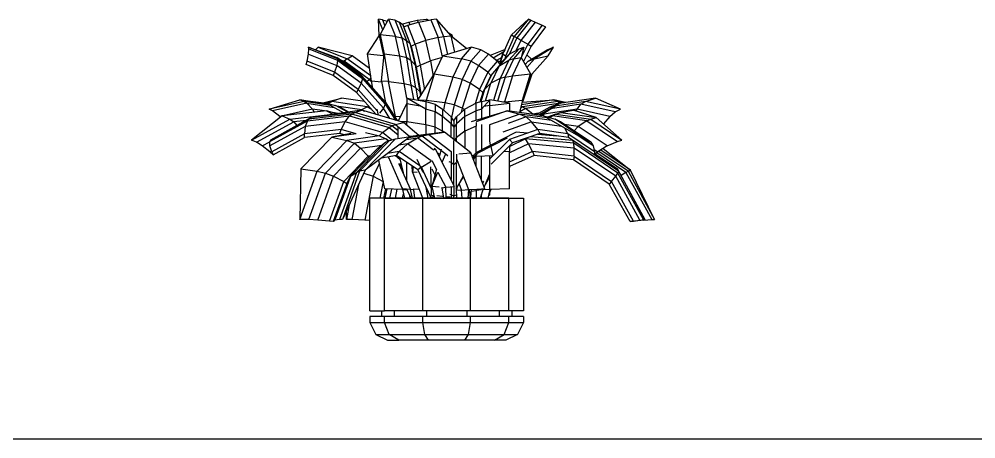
# Model space of a CAD drawing. Header units: millimetres. Extents: x 12377 to 30673, y 89761 to 101952.
# Drawn here: x 24415 to 25767, y 96080 to 96673 of the extents above; entities that cross this region are included whole.
import ezdxf

# ---------------------------------------------------------------- set-up
doc = ezdxf.new("R2010")
doc.units = ezdxf.units.MM
doc.layers.add('www.cad-blocks.net', color=7, linetype='Continuous')

# ---------------------------------------------------------------- blocks, each defined once
blk = doc.blocks.new('A$C7483090E')
for p, q in [((185.5, 438.5), (179.4, 453.6)), ((180.4, 430.1), (179.4, 453.6)), ((184.9, 452.6), (179.4, 453.6)), ((181.9, 431.3), (193.4, 453.6)), ((184.9, 452.6), (188.4, 444)), ((184.9, 452.6), (191.7, 450.5)), ((202.9, 452.1), (193.4, 453.6)), ((193.4, 453.6), (203.4, 429)), ((213, 427.1), (202.9, 452.1)), ((202.9, 452.1), (208.9, 449.5)), ((208.9, 449.5), (219.1, 423.6)), ((214.4, 445.1), (208.9, 449.5)), ((212.5, 446.6), (222.2, 449.5)), ((221, 445.1), (236.1, 449.5)), ((222.2, 449.5), (234.3, 452.1)), ((222.2, 449.5), (223.6, 445.8)), ((234.3, 452.1), (247.5, 453.6)), ((234.3, 452.1), (235.4, 449.3)), ((236.1, 449.5), (253.6, 452.6)), ((236.1, 449.5), (246.3, 423.6)), ((247.5, 453.6), (248.2, 451.7)), ((250, 452), (247.5, 453.6)), ((261.4, 453.6), (253.6, 452.6)), ((253.6, 452.6), (263.6, 427.7)), ((282.3, 430.1), (261.4, 453.6)), ((261.4, 453.6), (271.4, 429)), ((367.2, 431.3), (391.3, 453.6)), ((391.3, 453.6), (371.3, 429)), ((394.9, 452.1), (374.8, 427.1)), ((401, 449.5), (380.8, 423.6)), ((393.7, 452.6), (391.3, 453.6)), ((391.3, 453.6), (394.9, 452.1)), ((393.6, 452.5), (393.7, 452.6)), ((393.7, 452.6), (394, 452.4)), ((394.9, 452.1), (401, 449.5)), ((401, 449.5), (410.6, 445.1)), ((214.4, 445.1), (215.5, 442.7)), ((222, 425), (214.4, 445.1)), ((215.5, 442.7), (221, 445.1)), ((225.6, 415.5), (215.5, 442.7)), ((231.1, 418.2), (221, 445.1)), ((278.7, 434), (283.1, 431.3)), ((410.6, 445.1), (390.3, 418.2)), ((415.3, 442.7), (395, 415.5)), ((410.6, 445.1), (415.3, 442.7)), ((163.7, 404.5), (180.4, 430.1)), ((180.4, 430.1), (182.1, 429.8)), ((180.4, 430.1), (186.5, 402.4)), ((203.4, 429), (181.9, 431.3)), ((181.9, 431.3), (187.7, 404)), ((203.4, 429), (213, 427.1)), ((209.5, 401.1), (203.4, 429)), ((213, 427.1), (219.1, 423.6)), ((219.3, 398.8), (213, 427.1)), ((219.1, 423.6), (224.5, 418.3)), ((225.7, 394.8), (219.1, 423.6)), ((246.3, 423.6), (231.1, 418.2)), ((263.6, 427.7), (246.3, 423.6)), ((253, 394.8), (246.3, 423.6)), ((263.6, 427.7), (271.4, 429)), ((269.7, 400.2), (263.6, 427.7)), ((271.4, 429), (282.3, 430.1)), ((271.4, 429), (277, 403.7)), ((283.1, 431.3), (281.2, 431.1)), ((282.3, 430.1), (304.5, 411.9)), ((287.3, 406.8), (282.3, 430.1)), ((283.1, 431.3), (283.6, 428.9)), ((355.4, 404), (367.2, 431.3)), ((371.3, 429), (358.9, 401.1)), ((374.8, 427.1), (364.6, 404.4)), ((367.2, 431.3), (371.3, 429)), ((374.8, 427.1), (371.3, 429)), ((380.8, 423.6), (374.2, 409.6)), ((380.8, 423.6), (374.8, 427.1)), ((390.3, 418.2), (380.8, 423.6)), ((80.5, 404.2), (80.9, 411.6)), ((121.6, 397.7), (80.6, 413.9)), ((80.6, 413.9), (120.7, 399.5)), ((80.9, 411.6), (80.6, 413.9)), ((80.9, 411.6), (121.7, 395.4)), ((94.2, 413.9), (90.4, 410.4)), ((94.2, 413.9), (135.3, 397.7)), ((142.3, 401.8), (94.2, 413.9)), ((231.7, 388.5), (224.7, 417.8)), ((225.6, 415.5), (231.1, 418.2)), ((225.6, 415.5), (232.8, 385.6)), ((231.1, 418.2), (238.2, 388.5)), ((311.1, 413.9), (270.5, 401.8)), ((296.8, 397.7), (311.1, 413.9)), ((324, 410.4), (309.9, 394.2)), ((324, 410.4), (311.1, 413.9)), ((334.7, 404.2), (324, 410.4)), ((358.3, 410.6), (337.2, 402.2)), ((341.6, 398.7), (356.8, 408)), ((358.1, 410.1), (354.8, 404.5)), ((378.1, 411.6), (363.8, 395.4)), ((364.2, 404.2), (378.1, 411.6)), ((370.7, 397.7), (384.9, 413.9)), ((378.1, 411.6), (384.9, 413.9)), ((384.9, 413.9), (381.1, 399.5)), ((390.3, 418.2), (381.2, 399.2)), ((395, 415.5), (384.4, 393.7)), ((390.3, 418.2), (395, 415.5)), ((391.2, 394.2), (417.8, 410.4)), ((426.8, 413.9), (400, 397.7)), ((417.8, 410.4), (426.8, 413.9)), ((419.4, 401.8), (426.8, 413.9)), ((77.3, 389.3), (78.5, 394.2)), ((78.5, 394.2), (80.5, 404.2)), ((117.3, 378.6), (78.5, 394.2)), ((80.5, 404.2), (120.5, 388.2)), ((121.7, 395.4), (120.5, 388.2)), ((121.6, 397.7), (120.7, 399.5)), ((154.4, 374.8), (120.7, 399.5)), ((120.7, 399.5), (153.1, 376.2)), ((121.6, 397.7), (121.7, 395.4)), ((157, 371.8), (121.6, 397.7)), ((121.7, 395.4), (156.9, 369.7)), ((124.4, 396.7), (131.1, 394.2)), ((131.1, 394.2), (129.9, 392.9)), ((135.3, 397.7), (131.1, 394.2)), ((166.2, 368.5), (131.1, 394.2)), ((135.3, 397.7), (142.3, 401.8)), ((168.4, 373.4), (135.3, 397.7)), ((166.8, 383.7), (142.3, 401.8)), ((169.6, 365.8), (163.7, 404.5)), ((163.7, 404.5), (186.5, 402.4)), ((183.6, 365.8), (187.7, 404)), ((186.5, 402.4), (187.1, 398.3)), ((186.5, 402.4), (187.5, 402.2)), ((209.5, 401.1), (187.7, 404)), ((187.7, 404), (193.7, 365.4)), ((219.3, 398.8), (209.5, 401.1)), ((215.7, 362.7), (209.5, 401.1)), ((225.7, 394.8), (219.3, 398.8)), ((225.6, 360.4), (219.3, 398.8)), ((225.7, 394.8), (231.7, 388.5)), ((232.2, 356.7), (225.7, 394.8)), ((238.2, 388.5), (253, 394.8)), ((269.3, 399.4), (253, 394.8)), ((253, 394.8), (256.6, 373.2)), ((258.1, 375.6), (270.5, 401.8)), ((270.5, 401.8), (296.8, 397.7)), ((296.8, 397.7), (284.6, 371.8)), ((309.9, 394.2), (296.8, 397.7)), ((309.9, 394.2), (297.6, 368.5)), ((320.8, 388.2), (309.9, 394.2)), ((334.7, 404.2), (320.8, 388.2)), ((347.3, 394.2), (333.8, 378.6)), ((347.3, 394.2), (334.7, 404.2)), ((346.6, 395.4), (345.2, 395.9)), ((346.6, 395.4), (346.2, 395)), ((346.6, 395.4), (353.2, 399.4)), ((346.6, 395.4), (351.3, 393.1)), ((347.3, 394.2), (351.5, 389.3)), ((354.8, 404.5), (350.5, 390.5)), ((350.7, 388.3), (363.8, 395.4)), ((355.4, 404), (350.8, 390.1)), ((350.9, 390.1), (354.5, 394.2)), ((351.2, 390.4), (355.4, 404)), ((354.5, 394.2), (351.5, 389.3)), ((363.8, 395.4), (351.6, 369.7)), ((364.2, 404.2), (351.8, 389.9)), ((364.2, 404.2), (354.5, 394.2)), ((354.8, 404.5), (355.4, 404)), ((358.9, 401.1), (355.4, 404)), ((358.9, 401.1), (357.8, 397.6)), ((358.4, 371.8), (370.7, 397.7)), ((358.9, 401.1), (360.2, 400.1)), ((370.7, 397.7), (363.8, 395.4)), ((368.8, 373.5), (381.1, 399.5)), ((370.7, 397.7), (381.1, 399.5)), ((381.1, 399.5), (394.2, 376.2)), ((386.7, 389.6), (391.2, 394.2)), ((391.2, 394.2), (386.8, 389.3)), ((388.9, 403), (395.9, 397)), ((400, 397.7), (389, 385.4)), ((391.2, 394.2), (400, 397.7)), ((419.4, 401.8), (396.1, 375.6)), ((400, 397.7), (419.4, 401.8)), ((115.4, 374), (77.3, 389.3)), ((117.3, 378.6), (115.4, 374)), ((120.5, 388.2), (117.3, 378.6)), ((150.9, 354.2), (117.3, 378.6)), ((155.1, 363), (120.5, 388.2)), ((231.7, 388.5), (232.8, 385.6)), ((238.2, 351), (231.7, 388.5)), ((232.8, 385.6), (238.2, 388.5)), ((232.8, 385.6), (239.3, 348.5)), ((238.2, 388.5), (244.3, 353.6)), ((320.8, 388.2), (308.8, 363)), ((333.8, 378.6), (320.8, 388.2)), ((333.8, 378.6), (322.2, 354.2)), ((338.3, 374), (333.8, 378.6)), ((351.5, 389.3), (338.3, 374)), ((350.2, 387.7), (338.4, 363)), ((148.5, 349.9), (115.4, 374)), ((153.1, 376.2), (156.1, 373.5)), ((186, 339.2), (153.1, 376.2)), ((156.9, 369.7), (155.1, 363)), ((156.1, 373.5), (188.7, 336.8)), ((157, 371.8), (156.9, 369.7)), ((156.9, 369.7), (189, 333.6)), ((157, 371.8), (157, 371.8)), ((186, 339.1), (157, 371.8)), ((163.2, 365.5), (166.2, 368.5)), ((166.2, 368.5), (168.9, 370.5)), ((169.9, 364.3), (166.2, 368.5)), ((183.8, 364.6), (169.6, 365.8)), ((171.5, 356.2), (169.6, 365.8)), ((193.7, 365.4), (183.6, 365.8)), ((183.6, 365.8), (189.5, 335.5)), ((193.7, 365.4), (215.7, 362.7)), ((203.3, 316.1), (193.7, 365.4)), ((235.2, 339.2), (258.1, 375.6)), ((258.1, 375.6), (246.7, 338.7)), ((284.6, 371.8), (258.1, 375.6)), ((284.6, 371.8), (273.3, 335.4)), ((297.6, 368.5), (284.6, 371.8)), ((297.6, 368.5), (286.6, 332.6)), ((308.8, 363), (297.6, 368.5)), ((338.3, 374), (326.8, 349.9)), ((339.3, 375.1), (329.3, 354.2)), ((351.6, 369.7), (338.4, 363)), ((351.6, 369.7), (342, 338.6)), ((358.4, 371.8), (347.8, 337.6)), ((358.4, 371.8), (351.6, 369.7)), ((368.8, 373.5), (357.5, 336.8)), ((358.4, 371.8), (368.8, 373.5)), ((368.8, 373.5), (394.2, 376.2)), ((382.9, 339.2), (394.2, 376.2)), ((396.1, 375.6), (383.7, 339.2)), ((396.1, 375.6), (391.7, 368)), ((396.1, 375.6), (393.9, 375.1)), ((150.9, 354.2), (148.5, 349.9)), ((155.1, 363), (150.9, 354.2)), ((177.8, 324), (150.9, 354.2)), ((186.3, 327.9), (155.1, 363)), ((215.7, 362.7), (225.6, 360.4)), ((219.6, 342), (215.7, 362.7)), ((232.2, 356.7), (225.6, 360.4)), ((229.4, 340.3), (225.6, 360.4)), ((238.2, 351), (232.2, 356.7)), ((232.2, 356.7), (235.2, 339.2)), ((308.8, 363), (297.9, 327.9)), ((322.2, 354.2), (308.8, 363)), ((322.2, 354.2), (315.9, 333.9)), ((326.8, 349.9), (322.2, 354.2)), ((329.3, 354.2), (323.9, 336.9)), ((329.3, 354.2), (326.8, 349.9)), ((338.4, 363), (329.3, 354.2)), ((330.7, 338.4), (338.4, 363)), ((24.9, 326.4), (68.5, 339.5)), ((108.9, 333.2), (68.5, 339.5)), ((74.3, 337.3), (68.5, 339.5)), ((68.5, 339.5), (105.9, 335)), ((101, 335.5), (127.1, 342)), ((127.1, 342), (113.6, 337.3)), ((160, 337), (127.1, 342)), ((176, 319), (148.5, 349.9)), ((188.7, 336.8), (186, 339.2)), ((204.7, 310.6), (186, 339.2)), ((246.5, 326.4), (219.3, 342)), ((219.3, 342), (246.5, 337.3)), ((219.3, 342), (219.3, 334.3)), ((246.7, 338.7), (236, 339.1)), ((238.2, 351), (239.3, 348.5)), ((239.1, 345.5), (238.2, 351)), ((239.3, 348.5), (241.8, 349.6)), ((239.3, 348.5), (239.6, 346.3)), ((246.7, 338.7), (246.3, 337.3)), ((273.3, 335.4), (246.7, 338.7)), ((326.8, 349.9), (322.6, 336.5)), ((325, 337.3), (336.6, 339.5)), ((336.6, 339.5), (325, 326.4)), ((364.4, 335), (336.6, 339.5)), ((336.6, 331.8), (336.6, 339.5)), ((357.5, 336.8), (382.9, 339.2)), ((382.9, 339.2), (378.9, 321.7)), ((427.1, 339.5), (381.4, 332.4)), ((383.7, 339.2), (381.9, 335.1)), ((382.5, 336.4), (427.1, 339.5)), ((383.7, 339.2), (382.8, 339.1)), ((443.5, 335.6), (427.1, 339.5)), ((427.1, 339.5), (432.8, 337.3)), ((485.9, 342), (434.7, 334.3)), ((472.1, 337.3), (485.9, 342)), ((521.5, 326.4), (485.9, 342)), ((74.3, 337.3), (24.9, 326.4)), ((29.5, 323.9), (24.9, 326.4)), ((78.2, 334.7), (29.5, 323.9)), ((86.3, 326.4), (39.9, 316.2)), ((111.8, 331.6), (74.3, 337.3)), ((74.3, 337.3), (78.2, 334.7)), ((78.2, 334.7), (117, 328.8)), ((86.3, 326.4), (78.2, 334.7)), ((155.8, 325), (84.3, 314.4)), ((86.3, 326.4), (88.7, 322.2)), ((103, 323.9), (86.3, 326.4)), ((104, 335.2), (113.6, 337.3)), ((105.9, 335), (118.9, 331.8)), ((105.9, 335), (130.5, 321.2)), ((113.6, 337.3), (108.7, 334.3)), ((163.5, 329.8), (113.6, 337.3)), ((118.9, 331.8), (124.2, 329.8)), ((136.3, 322), (118.9, 331.8)), ((120, 331.3), (155.9, 325.9)), ((137.6, 322.3), (124.2, 329.8)), ((145.8, 321.6), (155.8, 325)), ((155.9, 325.9), (154.8, 324.7)), ((214.6, 307.7), (155.8, 325)), ((155.9, 325.9), (163.5, 329.8)), ((155.9, 325.9), (159.6, 323.8)), ((163.5, 329.8), (165.7, 330.5)), ((163.5, 329.8), (169.4, 326.4)), ((177.3, 326.4), (178.9, 318.1)), ((186.3, 327.9), (180.9, 320.6)), ((189, 333.6), (186.3, 327.9)), ((195.6, 313.2), (186.3, 327.9)), ((188.7, 336.8), (206, 310.2)), ((189.1, 334.3), (189, 333.6)), ((189, 333.6), (203.6, 310.9)), ((207.6, 309.7), (219.3, 334.3)), ((219.3, 334.3), (238.2, 331.1)), ((219.3, 334.3), (219.3, 308.3)), ((246.5, 337.3), (259.6, 333.3)), ((246.5, 337.3), (246.5, 326.4)), ((259.6, 322.6), (246.5, 326.4)), ((246.5, 304.5), (246.5, 326.4)), ((259.6, 333.3), (270.1, 326.4)), ((259.6, 333.3), (259.6, 322.6)), ((270.1, 326.4), (282, 315.4)), ((270.1, 326.4), (270.1, 316.2)), ((273.3, 335.4), (271.1, 325.5)), ((286.6, 332.6), (273.3, 335.4)), ((286.6, 332.6), (282.5, 314.6)), ((297.9, 327.9), (286.6, 332.6)), ((301.5, 326.4), (289.6, 315.4)), ((297.9, 327.9), (296.5, 321.9)), ((301.2, 326.1), (297.9, 327.9)), ((317.3, 334.7), (301.5, 326.4)), ((301.5, 316.2), (301.5, 326.4)), ((325, 337.3), (317.3, 334.7)), ((317.3, 323.9), (317.3, 334.7)), ((325, 326.4), (317.3, 323.9)), ((325, 337.3), (325, 326.4)), ((325, 326.4), (325, 313.5)), ((336.6, 331.8), (328.5, 330.4)), ((336.6, 331.8), (364.4, 335)), ((336.6, 316.8), (336.6, 331.8)), ((357.5, 336.8), (355.1, 336.5)), ((357.3, 336.1), (357.5, 336.8)), ((364.4, 335), (364.4, 323.8)), ((387.4, 327.2), (379, 322.5)), ((382.9, 329.8), (380.4, 328.4)), ((380.8, 330.4), (382.9, 329.8)), ((432.8, 337.3), (382.9, 329.8)), ((382.9, 329.8), (387.4, 327.2)), ((436.6, 334.7), (387.4, 327.2)), ((397.4, 319.3), (387.4, 327.2)), ((401.9, 318.4), (422.2, 329.8)), ((434.7, 334.3), (405.4, 317.9)), ((407.8, 317.6), (434.7, 334.3)), ((460, 326.4), (413.1, 319.3)), ((422.2, 329.8), (434.7, 334.3)), ((465.4, 333.3), (422.7, 326.8)), ((472.1, 337.3), (429.1, 330.8)), ((432.8, 337.3), (441.8, 335.3)), ((432.8, 337.3), (436.6, 334.7)), ((436.6, 334.7), (436.9, 334.6)), ((436.6, 334.6), (436.6, 334.7)), ((437.2, 321.6), (454.7, 325)), ((487.3, 314.4), (454.7, 325)), ((458.5, 323.7), (460, 326.4)), ((460, 326.4), (465.4, 333.3)), ((506.5, 316.2), (460, 326.4)), ((465.4, 333.3), (472.1, 337.3)), ((513.8, 322.6), (465.4, 333.3)), ((521.5, 326.4), (472.1, 337.3)), ((513.8, 322.6), (521.5, 326.4)), ((43.4, 316.9), (0, 282.6)), ((0, 282.6), (54.1, 312.4)), ((84.3, 314.4), (26.9, 282.6)), ((26.9, 282.6), (80.9, 312.4)), ((39.9, 316.2), (29.5, 323.9)), ((39.9, 316.2), (40.9, 314.9)), ((106, 324.2), (43.4, 316.9)), ((43.4, 316.9), (54.1, 312.4)), ((54.1, 312.4), (114.8, 319.5)), ((54.1, 312.4), (59.7, 308.6)), ((79, 309.9), (138.6, 316.9)), ((79, 309.9), (80.9, 312.4)), ((141.6, 319.5), (80.9, 312.4)), ((80.9, 312.4), (84.3, 314.4)), ((145.8, 321.6), (84.3, 314.4)), ((106, 324.2), (114.8, 319.5)), ((121, 319.8), (106, 324.2)), ((111.6, 322.5), (125.5, 320.4)), ((114.8, 319.5), (115.3, 319)), ((116.2, 319.1), (114.8, 319.5)), ((132.2, 308.6), (138.6, 316.9)), ((138.6, 316.9), (141.6, 319.5)), ((138.6, 316.9), (194.5, 300.6)), ((141.6, 319.5), (145.8, 321.6)), ((198.5, 303), (141.6, 319.5)), ((203.5, 304.8), (145.8, 321.6)), ((178.8, 318.1), (178.9, 318.3)), ((202.2, 316.1), (203.3, 316.1)), ((210.3, 315.4), (203.3, 316.1)), ((203.7, 313.7), (203.3, 316.1)), ((270.1, 316.2), (259.6, 322.6)), ((259.6, 301.2), (259.6, 322.5)), ((282, 305.8), (270.1, 316.2)), ((270.1, 295.5), (270.1, 316.1)), ((285.8, 310.1), (282, 315.4)), ((282, 315.4), (282, 305.8)), ((285.8, 310.1), (289.6, 315.4)), ((301.5, 316.2), (289.6, 305.8)), ((289.6, 315.4), (289.6, 305.8)), ((317.3, 323.9), (301.5, 316.2)), ((301.5, 295.5), (301.5, 316.1)), ((310.8, 309.2), (361.4, 324.2)), ((361.4, 324.2), (317.3, 308.3)), ((317.3, 311.2), (317.3, 323.9)), ((379.4, 319.5), (336.5, 304.2)), ((412.6, 316.9), (361.4, 324.2)), ((361.4, 324.2), (379.4, 319.5)), ((388.3, 315.4), (362.7, 306.3)), ((417.7, 314), (379.4, 319.5)), ((379.4, 319.5), (388.3, 315.4)), ((424.1, 310.3), (388.3, 315.4)), ((388.3, 315.4), (395.7, 308.6)), ((397, 319.1), (397.4, 319.3)), ((405.7, 320.6), (397.4, 319.3)), ((397.4, 319.3), (397.6, 319)), ((409.6, 317.3), (413.1, 319.3)), ((413.1, 319.3), (412.4, 316.9)), ((412.6, 316.9), (473, 282.6)), ((412.6, 316.9), (429, 312.4)), ((413.1, 319.3), (414.4, 321.6)), ((430, 319.5), (418.2, 315.3)), ((425.3, 316.9), (419.7, 314.9)), ((425.3, 316.9), (422.2, 314.2)), ((425.3, 316.9), (430, 319.5)), ((473.9, 309.9), (425.3, 316.9)), ((473, 282.6), (429, 312.4)), ((436.5, 308.6), (429, 312.4)), ((430, 319.5), (437.2, 321.6)), ((430, 319.5), (479.5, 312.4)), ((437.2, 321.6), (487.3, 314.4)), ((473.9, 309.9), (479.5, 312.4)), ((479.5, 312.4), (487.3, 314.4)), ((479.5, 312.4), (523.5, 282.6)), ((523.5, 282.6), (487.3, 314.4)), ((506.5, 316.2), (497.3, 305.8)), ((506.5, 316.2), (513.8, 322.6)), ((7.1, 279.6), (59.7, 308.6)), ((75.9, 302), (25.7, 274.4)), ((25.9, 280.7), (79, 309.9)), ((77.4, 310.6), (59.7, 308.6)), ((59.7, 308.6), (64, 303.2)), ((75.9, 302), (74.8, 291.5)), ((126.8, 297.6), (74.8, 291.5)), ((79, 309.9), (75.9, 302)), ((132.2, 308.6), (75.9, 302)), ((124.9, 292.2), (126.8, 297.6)), ((126.8, 297.6), (132.2, 308.6)), ((147.9, 291.6), (126.8, 297.6)), ((185.1, 293.3), (132.2, 308.6)), ((185.1, 293.3), (194.5, 300.6)), ((194.5, 300.6), (198.5, 303)), ((194.5, 300.6), (207.2, 290)), ((198.5, 303), (203.5, 304.8)), ((207.3, 295.6), (198.5, 303)), ((203.5, 304.8), (214.6, 307.7)), ((203.5, 304.8), (223.9, 287.7)), ((207.3, 285), (207.3, 301.6)), ((219.3, 308.3), (211.2, 308.7)), ((236.5, 289.4), (214.6, 307.7)), ((246.5, 304.5), (219.3, 308.3)), ((219.3, 303.8), (219.3, 308.3)), ((246.5, 304.5), (246.5, 290.6)), ((259.6, 301.2), (246.5, 304.5)), ((270.1, 295.5), (259.6, 301.2)), ((259.6, 292.4), (259.6, 301.2)), ((282, 286.8), (282, 305.8)), ((282, 305.8), (285.8, 300.9)), ((285.8, 310.1), (285.8, 300.9)), ((289.6, 305.8), (285.8, 300.9)), ((285.8, 300.8), (285.8, 283.8)), ((289.6, 286.5), (289.6, 305.8)), ((317.3, 302.3), (301.5, 295.5)), ((317.3, 307.7), (317.3, 302.3)), ((317.3, 265.1), (317.3, 302.3)), ((325.7, 304.5), (324.9, 304.7)), ((325, 304.5), (325, 268.9)), ((336.6, 281.5), (336.6, 304.2)), ((395.7, 308.6), (355, 294.1)), ((404.4, 297.6), (364.5, 283.6)), ((404.4, 297.6), (395.7, 308.6)), ((395.7, 308.6), (438, 302.5)), ((446.8, 291.5), (404.4, 297.6)), ((404.4, 297.6), (407.4, 292.2)), ((479.3, 279.6), (436.5, 308.6)), ((461.8, 302), (441.9, 304.8)), ((446.8, 291.5), (442.7, 299.8)), ((461.8, 302), (455.6, 295.5)), ((473.9, 309.9), (461.8, 302)), ((502.7, 274.4), (461.8, 302)), ((473.9, 309.9), (517.2, 280.7)), ((497, 305.8), (497.3, 305.8)), ((497.3, 305.8), (497.1, 305.7)), ((74.8, 291.5), (28.5, 266)), ((30.5, 261.9), (75.1, 286.4)), ((113.4, 287), (69.5, 242)), ((75.1, 286.4), (74.8, 291.5)), ((124.9, 292.2), (75.1, 286.4)), ((140.5, 291.9), (113.4, 287)), ((147.9, 291.6), (113.4, 287)), ((113.4, 287), (134.8, 282.3)), ((131.6, 290.2), (124.9, 292.2)), ((181, 288.6), (134.8, 282.3)), ((190, 284.5), (145.4, 278.2)), ((224.5, 287.8), (160.6, 240.2)), ((203.6, 284.4), (160.6, 240.2)), ((161.3, 293.3), (181, 288.6)), ((185.1, 293.3), (180.6, 288.6)), ((181, 288.6), (190, 284.5)), ((197.7, 282.9), (185.1, 293.3)), ((192.9, 281.2), (190, 284.5)), ((193.8, 281.6), (190, 284.5)), ((195, 282.3), (203.6, 284.4)), ((203.6, 284.4), (224.5, 287.8)), ((218.9, 283.7), (234.6, 285.9)), ((220.4, 277.6), (234.6, 285.9)), ((241.1, 288.6), (221.9, 285.9)), ((250.5, 290.7), (223.4, 287)), ((272.7, 294.1), (224.5, 287.8)), ((234.6, 285.9), (241.1, 288.6)), ((256.8, 269.1), (234.6, 285.9)), ((241.1, 288.6), (250.5, 290.7)), ((241.1, 288.6), (277.3, 261)), ((250.5, 290.7), (272.7, 294.1)), ((250.5, 290.7), (282, 266.4)), ((272.1, 294), (270.1, 295.5)), ((270.1, 293.7), (270.1, 295.5)), ((310.1, 264.9), (272.7, 294.1)), ((289.6, 286.5), (286.7, 283.1)), ((301.5, 295.5), (289.6, 286.5)), ((289.6, 280.9), (289.6, 286.5)), ((301.5, 295.5), (301.5, 271.6)), ((374.2, 294.1), (317, 264.9)), ((319.6, 264.4), (361.8, 285.8)), ((387.1, 284.5), (364.3, 273.3)), ((407.4, 292.2), (369, 278.8)), ((390.1, 292.5), (374.2, 294.1)), ((386.6, 285), (387.1, 284.5)), ((391.5, 277.6), (387.1, 284.5)), ((455.5, 278.2), (387.1, 284.5)), ((453.9, 282.3), (394.1, 287.5)), ((433.8, 288.4), (403.8, 291)), ((404.5, 291.2), (431.6, 288.7)), ((448.1, 286.4), (407.4, 292.2)), ((446.8, 291.5), (448.1, 286.4)), ((484.6, 266), (446.8, 291.5)), ((484.3, 261.9), (448.1, 286.4)), ((482.6, 274.4), (455.8, 292.4)), ((7.1, 279.6), (0, 282.6)), ((15, 274.4), (7.1, 279.6)), ((15, 274.4), (25.9, 280.4)), ((25.9, 266), (15, 274.4)), ((25.7, 274.4), (25.9, 280.7)), ((28.5, 266), (25.7, 274.4)), ((26.9, 282.6), (25.9, 280.7)), ((134.8, 282.3), (92.6, 238.8)), ((145.4, 278.2), (104.6, 236.2)), ((154.2, 271.2), (115.9, 231.6)), ((134.8, 282.3), (145.4, 278.2)), ((140, 231.6), (178.3, 271.2)), ((145.4, 278.2), (154.2, 271.2)), ((189.4, 279.6), (148.2, 237.1)), ((195, 282.3), (152.8, 238.8)), ((154.2, 271.2), (184.3, 275.7)), ((164.9, 260.2), (154.2, 271.2)), ((178.3, 271.2), (189.4, 279.6)), ((189.4, 279.6), (195, 282.3)), ((220.4, 277.6), (208.2, 275.7)), ((208.9, 266.5), (220.4, 277.6)), ((253.8, 253.3), (220.4, 277.6)), ((258, 271.3), (260.1, 269.7)), ((285.8, 247.7), (285.8, 282.1)), ((364.5, 283.6), (336.5, 255.6)), ((337.8, 275.5), (336.6, 281.5)), ((338.1, 273.8), (340.9, 260.9)), ((369, 278.8), (338.5, 248.5)), ((364.4, 283.7), (364.5, 283.6)), ((391.5, 277.6), (364.4, 264.7)), ((364.4, 274.2), (364.4, 267.2)), ((364.5, 283.6), (369, 278.8)), ((456, 271.2), (391.5, 277.6)), ((397.2, 266.5), (391.5, 277.6)), ((453.6, 282.6), (453.9, 282.3)), ((518.6, 238.8), (453.9, 282.3)), ((455.5, 278.2), (453.9, 282.3)), ((517.9, 236.2), (455.5, 278.2)), ((456, 271.2), (455.5, 278.2)), ((455.8, 260.2), (456, 271.2)), ((514.7, 231.6), (456, 271.2)), ((473, 282.6), (479.3, 279.6)), ((479.3, 279.6), (482.6, 274.4)), ((482.6, 274.4), (484.6, 266)), ((502.7, 274.4), (489.5, 266)), ((497, 270.7), (535.8, 240.2)), ((502.7, 274.4), (517.2, 280.7)), ((517.2, 280.7), (523.5, 282.6)), ((25.9, 266), (28.1, 267.2)), ((30.5, 261.9), (25.9, 266)), ((28.5, 266), (30.5, 261.9)), ((130.3, 224.3), (164.9, 260.2)), ((168.2, 260.7), (164.9, 260.2)), ((164.9, 260.2), (166, 258.5)), ((205, 261.1), (183.7, 257.4)), ((208.9, 266.5), (192.1, 263.7)), ((194.9, 255.7), (193, 259)), ((213.6, 214.1), (193.4, 259)), ((203.7, 260.9), (209.8, 255.9)), ((205, 261.1), (208.9, 266.5)), ((235.1, 240.6), (205, 261.1)), ((238, 246.2), (208.9, 266.5)), ((209.2, 258.1), (214.1, 236.6)), ((256.8, 269.1), (260.1, 269.7)), ((287, 217.3), (260.1, 269.7)), ((266.5, 261.8), (262.6, 264.8)), ((265.7, 258.6), (268.6, 269.7)), ((269.4, 251.4), (274.4, 263.2)), ((276.6, 260.8), (277.3, 261)), ((282, 266.4), (282, 250.9)), ((289.6, 262.7), (289.6, 250.9)), ((292.8, 263.1), (310.1, 264.9)), ((329.8, 214.1), (310.1, 264.9)), ((315.2, 261.8), (311.7, 260.6)), ((312.9, 257.4), (317, 264.9)), ((313.9, 254.9), (319.6, 264.4)), ((319.6, 264.4), (317, 264.9)), ((317.3, 246.2), (317.3, 258.9)), ((317.8, 260), (340.9, 260.9)), ((325, 226.4), (325, 260.3)), ((336.6, 213.1), (336.6, 260.7)), ((356.7, 266.7), (364.4, 267.2)), ((397.2, 266.5), (364.3, 251.6)), ((364.4, 214.1), (364.4, 267.2)), ((399.4, 261.1), (364.4, 245.5)), ((397.2, 266.5), (399.4, 261.1)), ((455.8, 260.2), (397.2, 266.5)), ((455.2, 254.9), (399.4, 261.1)), ((455.8, 260.2), (455.2, 254.9)), ((455.8, 260.2), (508.7, 224.3)), ((483.6, 269.9), (489.5, 266)), ((489.5, 266), (484.3, 261.9)), ((484.6, 266), (484.3, 261.9)), ((485.8, 263.1), (517.4, 242)), ((529, 237.1), (487.8, 264.7)), ((532.3, 238.8), (490.6, 266.7)), ((535.8, 240.2), (493.5, 268.6)), ((172, 231.6), (181, 249.2)), ((188.4, 214.1), (179.9, 254.6)), ((209.5, 248.5), (208.4, 249.3)), ((208.4, 249.3), (224.8, 213.1)), ((209.5, 248.5), (211.1, 249.7)), ((212.8, 242.3), (209.5, 248.5)), ((219.3, 225.3), (219.3, 251.4)), ((227.4, 237.7), (226.9, 246.1)), ((228.6, 245), (227.4, 237.7)), ((241.9, 237.9), (233.9, 255.1)), ((239.1, 243.8), (235.1, 240.6)), ((239.2, 245.3), (240.2, 244.7)), ((239.7, 244.3), (240.2, 244.7)), ((240.2, 244.7), (253.9, 252.9)), ((254.3, 214.1), (240.2, 244.7)), ((254.5, 205), (253.6, 244.8)), ((261.3, 241.8), (255.3, 253.5)), ((282, 250.9), (279.4, 252.2)), ((285.8, 247.7), (282, 250.9)), ((282, 250.9), (282, 227.1)), ((289.4, 250.8), (285.8, 247.7)), ((285.8, 219.7), (285.8, 247.7)), ((289.5, 256.3), (306.8, 213)), ((289.6, 214.1), (289.6, 250)), ((364.7, 245.6), (364.4, 243.8)), ((505.5, 220.7), (455.2, 254.9)), ((69.5, 242), (68.3, 170.6)), ((68.3, 170.6), (92.6, 238.8)), ((69.5, 242), (92.6, 238.8)), ((81.1, 170.4), (104.6, 236.2)), ((92.6, 238.8), (104.6, 236.2)), ((93.7, 169.7), (115.9, 231.6)), ((104.6, 236.2), (115.9, 231.6)), ((115.9, 231.6), (130.3, 224.3)), ((140, 231.6), (117.7, 169.7)), ((148.2, 237.1), (124.4, 170.4)), ((160.6, 240.2), (128.5, 170.6)), ((152.8, 238.8), (128.5, 170.6)), ((136.1, 224.3), (140, 231.6)), ((140, 231.6), (148.2, 237.1)), ((148.2, 237.1), (152.8, 238.8)), ((160.6, 240.2), (152.8, 238.8)), ((158.6, 235.9), (172, 231.6)), ((172, 231.6), (160.2, 169.7)), ((172, 231.6), (186, 224.3)), ((227.4, 237.7), (234, 237.3)), ((242.3, 200.5), (227.4, 237.7)), ((235.1, 240.6), (253.6, 201.8)), ((241.9, 237.9), (243.3, 236.9)), ((261.3, 241.8), (254.9, 217.1)), ((254.9, 217.1), (263.5, 237.6)), ((259.3, 233.9), (255.2, 241.8)), ((263.5, 237.6), (274.6, 216.2)), ((299.2, 232), (289.4, 213.9)), ((289.4, 213.9), (299.6, 230.9)), ((336.5, 234.4), (328.7, 216.9)), ((328.8, 216.6), (336.6, 230.7)), ((508.7, 224.3), (514.7, 231.6)), ((514.7, 231.6), (517.9, 236.2)), ((548.9, 169.7), (514.7, 231.6)), ((517.4, 242), (518.6, 238.8)), ((555.9, 170.6), (517.4, 242)), ((518.6, 238.8), (517.9, 236.2)), ((554, 170.4), (517.9, 236.2)), ((518.6, 238.8), (555.9, 170.6)), ((529, 237.1), (522.2, 232.8)), ((529, 237.1), (532.3, 238.8)), ((529, 237.1), (565.5, 170.4)), ((532.3, 238.8), (535.8, 240.2)), ((532.3, 238.8), (569.5, 170.6)), ((569.5, 170.6), (535.8, 240.2)), ((110.1, 168.4), (130.3, 224.3)), ((115.9, 168.4), (136.1, 224.3)), ((130.3, 224.3), (134.9, 221.2)), ((142.4, 170.4), (152.1, 221.8)), ((186, 224.3), (181.4, 200.5)), ((186.2, 224.5), (186, 224.3)), ((186.2, 224), (186, 224.3)), ((246.5, 216.6), (249.3, 200.5)), ((265.4, 216.3), (254.9, 217.1)), ((254.9, 217.1), (258.8, 200.5)), ((274.6, 216.2), (287, 217.3)), ((282, 216.8), (282, 205.6)), ((285.8, 217.2), (285.8, 203.9)), ((293.3, 221), (293.2, 221.3)), ((293.5, 220.7), (296.9, 212.2)), ((327.7, 224.5), (326.6, 222.2)), ((508.7, 224.3), (505.5, 220.7)), ((535, 167.6), (505.5, 220.7)), ((539.8, 168.4), (508.7, 224.3)), ((187, 200.5), (189.6, 214.1)), ((213.5, 213), (188.4, 214.1)), ((191.2, 214), (188.5, 200.5)), ((195.5, 200.5), (198.1, 213.6)), ((205.2, 213.3), (202.8, 200.5)), ((212.8, 215.8), (213.5, 213)), ((213.5, 213), (216.3, 200.5)), ((213.5, 213), (219.9, 212.5)), ((224.8, 213.1), (213.6, 214.1)), ((213.6, 200.5), (214.8, 206.8)), ((225.4, 200.5), (219.3, 213.6)), ((223.5, 204.7), (223.9, 200.5)), ((228.8, 212.5), (224.8, 213.1)), ((227.3, 200.5), (224.8, 213.1)), ((237.4, 212.9), (228.3, 213.4)), ((228.3, 213.4), (228.8, 212.5)), ((228.8, 212.5), (230.4, 200.5)), ((249.5, 200.5), (246.8, 215.9)), ((252.7, 203.7), (252.5, 200.5)), ((253.6, 201.8), (258.1, 203.6)), ((254.5, 205), (257.9, 204.4)), ((255.3, 203.8), (254.5, 205)), ((255.2, 204.8), (255.3, 203.8)), ((269.7, 203.2), (261.9, 203.8)), ((268.6, 216.1), (268.9, 215.5)), ((268.9, 215.5), (274.6, 216.2)), ((268.9, 215.5), (271.1, 200.5)), ((275.3, 200.5), (274.6, 216.2)), ((282, 205.6), (280.3, 206)), ((282, 205.6), (285.8, 203.9)), ((282, 205.6), (282, 200.5)), ((285.8, 203.9), (289.5, 205.5)), ((285.8, 200.5), (285.8, 203.9)), ((291.3, 213.4), (289.4, 213.9)), ((289.4, 213.9), (289.6, 200.5)), ((290.2, 205.7), (289.6, 205.6)), ((296.9, 212.2), (290.9, 211.5)), ((296.9, 212.2), (306.8, 213)), ((297.9, 200.5), (296.9, 212.2)), ((306.8, 213), (305.7, 200.5)), ((306.8, 213), (329.8, 214.1)), ((309.4, 201.8), (308.3, 213.1)), ((310.4, 213.1), (309.4, 201.8)), ((310.2, 210.4), (317.3, 211.6)), ((317.3, 213.5), (317.3, 211.6)), ((325, 212.5), (317.3, 211.6)), ((317.3, 211.6), (317.3, 200.5)), ((322.8, 213.8), (322, 212.1)), ((327.4, 213.9), (323.3, 200.5)), ((325, 213.9), (325, 213.6)), ((327.4, 213.9), (325, 213.6)), ((325, 200.5), (325, 206.2)), ((336.6, 213.1), (326.9, 212.5)), ((327.4, 214), (327.4, 213.9)), ((327.4, 214), (327.4, 213.9)), ((336.6, 213.1), (334, 200.5)), ((337, 205), (334.9, 204.6)), ((364.4, 214.1), (336.6, 213.1)), ((337, 205), (337.3, 213.1)), ((337.3, 210.2), (338.7, 213.2)), ((138.1, 191.4), (134.2, 170.6)), ((167.2, 41.8), (167.2, 200.5)), ((187.9, 200.5), (167.2, 200.5)), ((187.9, 200.5), (167.2, 200.5)), ((187.9, 41.8), (187.9, 200.5)), ((187.9, 200.5), (242.3, 200.5)), ((242.3, 200.5), (187.9, 200.5)), ((242.3, 41.8), (242.3, 200.5)), ((242.3, 200.5), (309.4, 200.5)), ((309.4, 200.5), (242.3, 200.5)), ((249.3, 200.5), (249.5, 200.5)), ((253.6, 201.8), (253.8, 200.5)), ((253.7, 200.5), (253.6, 201.8)), ((253.8, 200.5), (253.7, 200.5)), ((280.6, 202.3), (275.2, 202.7)), ((289.6, 200.5), (289.6, 202.1)), ((309.4, 201.8), (305.8, 201.8)), ((309.4, 41.8), (309.4, 200.5)), ((309.4, 200.5), (363.7, 200.5)), ((363.7, 200.5), (309.4, 200.5)), ((363.7, 41.8), (363.7, 200.5)), ((363.7, 200.5), (384.4, 200.5)), ((363.7, 200.5), (384.4, 200.5)), ((384.4, 200.5), (384.4, 41.8)), ((134.2, 170.6), (134.4, 183.5)), ((81.1, 170.4), (68.3, 170.6)), ((93.7, 169.7), (81.1, 170.4)), ((110.1, 168.4), (93.7, 169.7)), ((116.4, 167.6), (110.1, 168.4)), ((117.7, 169.7), (115.9, 168.4)), ((115.9, 168.4), (116.4, 167.6)), ((116.4, 167.6), (117, 169.2)), ((124.4, 170.4), (117.7, 169.7)), ((128.5, 170.6), (124.4, 170.4)), ((142.4, 170.4), (134.2, 170.6)), ((160.2, 169.7), (142.4, 170.4)), ((167.2, 169), (160.2, 169.7)), ((541.1, 168.4), (535, 167.6)), ((535, 167.6), (539.8, 168.4)), ((539.8, 168.4), (548.9, 169.7)), ((540.9, 168.5), (541.1, 168.4)), ((554.3, 169.7), (541.1, 168.4)), ((548.9, 169.7), (554, 170.4)), ((553.9, 170.3), (554.3, 169.7)), ((554, 170.4), (555.9, 170.6)), ((554.3, 169.7), (565.5, 170.4)), ((565.5, 170.4), (569.5, 170.6)), ((167.2, 41.8), (187.9, 41.8)), ((183.9, 41.8), (183.9, 33.5)), ((242.3, 41.8), (187.9, 41.8)), ((201.5, 41.8), (201.5, 33.5)), ((309.4, 41.8), (242.3, 41.8)), ((247.4, 41.8), (247.4, 33.5)), ((304.2, 41.8), (304.2, 33.5)), ((363.7, 41.8), (309.4, 41.8)), ((350.2, 41.8), (350.2, 33.5)), ((384.4, 41.8), (363.7, 41.8)), ((367.7, 41.8), (367.7, 33.5)), ((167.2, 33.5), (167.2, 25)), ((187.9, 33.5), (167.2, 33.5)), ((187.9, 33.5), (167.2, 33.5)), ((187.9, 25), (187.9, 33.5)), ((242.3, 33.5), (187.9, 33.5)), ((242.3, 33.5), (187.9, 33.5)), ((309.4, 33.5), (242.3, 33.5)), ((309.4, 33.5), (242.3, 33.5)), ((242.3, 25), (242.3, 33.5)), ((309.4, 25), (309.4, 33.5)), ((363.7, 33.5), (309.4, 33.5)), ((363.7, 33.5), (309.4, 33.5)), ((363.7, 25), (363.7, 33.5)), ((384.4, 33.5), (363.7, 33.5)), ((384.4, 33.5), (363.7, 33.5)), ((384.4, 33.5), (384.4, 25)), ((167.2, 25), (175.6, 8.3)), ((167.2, 25), (187.9, 25)), ((194.7, 8.3), (187.9, 25)), ((187.9, 25), (242.3, 25)), ((242.3, 25), (309.4, 25)), ((244.8, 8.3), (242.3, 25)), ((306.8, 8.3), (309.4, 25)), ((309.4, 25), (363.7, 25)), ((357, 8.3), (363.7, 25)), ((363.7, 25), (384.4, 25)), ((384.4, 25), (376.1, 8.3)), ((175.6, 8.3), (194.7, 8.3)), ((175.6, 8.3), (192.3, 0)), ((192.3, 0), (208.2, 0)), ((194.7, 8.3), (244.8, 8.3)), ((208.2, 0), (194.7, 8.3)), ((250, 0), (208.2, 0)), ((244.8, 8.3), (306.8, 8.3)), ((250, 0), (244.8, 8.3)), ((301.7, 0), (250, 0)), ((301.7, 0), (306.8, 8.3)), ((343.4, 0), (301.7, 0)), ((306.8, 8.3), (357, 8.3)), ((343.4, 0), (357, 8.3)), ((359.4, 0), (343.4, 0)), ((357, 8.3), (376.1, 8.3)), ((376.1, 8.3), (359.4, 0))]:
    blk.add_line(p, q)
blk = doc.blocks.new('FORMAT')
at = {"layer": 'www.cad-blocks.net', "color": 155, "true_color": 0x546d8e}
blk.add_line((13495.8, 96080.2), (30672.7, 96080.2), dxfattribs=at)

msp = doc.modelspace()

# ---------------------------------------------------------------- block references
msp.add_blockref('A$C7483090E', (24743.5, 96219.4))
at = {"layer": 'www.cad-blocks.net'}
msp.add_blockref('FORMAT', (0, 0), dxfattribs=at)

doc.saveas('drawing.dxf')
